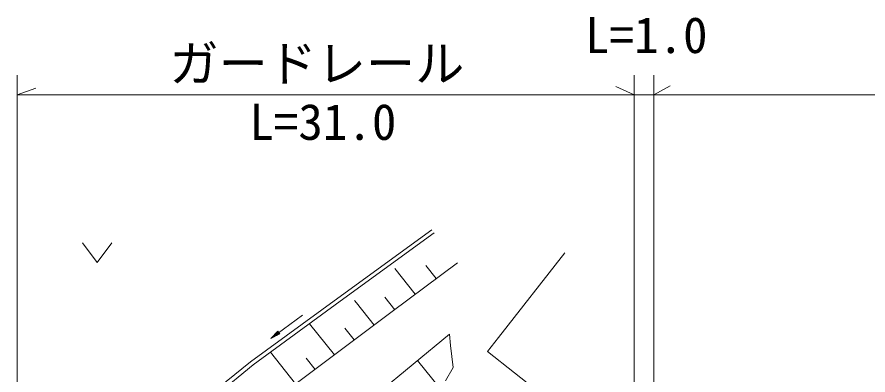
# Model space of a CAD drawing. Units: millimetres, scale not verified. Extents: x 40000 to 680000, y 20000 to 380000.
# Drawn here: x 212896 to 256186, y 327460 to 345661 of the extents above; entities that cross this region are included whole.
import ezdxf
from ezdxf.enums import TextEntityAlignment as Align

# ---------------------------------------------------------------- set-up
doc = ezdxf.new("R2010")
doc.units = ezdxf.units.MM
doc.header["$LTSCALE"] = 1000
doc.layers.add('M-BGD', color=7, linetype='Continuous', lineweight=13)
doc.layers.add('M-STR-HTXT', color=7, linetype='Continuous', lineweight=13)
doc.styles.add('ＭＳ ゴシック', font='')
doc.styles.get('ＭＳ ゴシック').set_extended_font_data('MS Gothic')

msp = doc.modelspace()

# ---------------------------------------------------------------- linework, layer by layer
at = {"layer": 'M-BGD'}
for p, q in [((229224, 331367), (233993, 334842)), ((234115, 334684), (229342, 331205)), ((216224, 334174), (216974, 333174)), ((216974, 333174), (217724, 334174)), ((237392, 329373), (240765, 333676)), ((235296, 333167), (231985, 330688)), ((234223, 332364), (233690, 333033)), ((233150, 331561), (232108, 332869)), ((229224, 331367), (224781, 328129)), ((224905, 327972), (229342, 331205)), ((230165, 331130), (230072, 331246)), ((232108, 330780), (231601, 331416)), ((231066, 329999), (230165, 331130)), ((225813, 329323), (227423, 330509)), ((231985, 330688), (226551, 326619)), ((229039, 328482), (227778, 330066)), ((225813, 329323), (226158, 329685)), ((225813, 329323), (226261, 329545)), ((225943, 329387), (225920, 329435)), ((225945, 329388), (225921, 329437)), ((225947, 329389), (225923, 329439)), ((225950, 329391), (225925, 329441)), ((225952, 329392), (225927, 329443)), ((225954, 329393), (225929, 329444)), ((225956, 329394), (225931, 329446)), ((225959, 329395), (225933, 329448)), ((225961, 329396), (225934, 329450)), ((225963, 329397), (225936, 329452)), ((225965, 329398), (225938, 329454)), ((225968, 329399), (225940, 329456)), ((225970, 329401), (225942, 329458)), ((225972, 329402), (225944, 329460)), ((225974, 329403), (225945, 329462)), ((225976, 329404), (225947, 329464)), ((225979, 329405), (225949, 329466)), ((225981, 329406), (225951, 329468)), ((225983, 329407), (225953, 329469)), ((225986, 329408), (225955, 329471)), ((225988, 329409), (225956, 329473)), ((225990, 329411), (225958, 329475)), ((225992, 329412), (225960, 329477)), ((225994, 329413), (225962, 329479)), ((225997, 329414), (225964, 329481)), ((225999, 329415), (225966, 329483)), ((226001, 329416), (225967, 329485)), ((226003, 329417), (225969, 329487)), ((226006, 329418), (225971, 329489)), ((226008, 329419), (225973, 329491)), ((226010, 329421), (225975, 329493)), ((226012, 329422), (225977, 329495)), ((226015, 329423), (225979, 329497)), ((226017, 329424), (225980, 329498)), ((226019, 329425), (225982, 329500)), ((226021, 329426), (225984, 329502)), ((226023, 329427), (225986, 329504)), ((226026, 329428), (225988, 329506)), ((226028, 329429), (225990, 329508)), ((226030, 329431), (225991, 329510)), ((226032, 329432), (225993, 329512)), ((226035, 329433), (225995, 329514)), ((226037, 329434), (225997, 329516)), ((226039, 329435), (225999, 329518)), ((226041, 329436), (226001, 329520)), ((226044, 329437), (226002, 329522)), ((226046, 329438), (226004, 329523)), ((226048, 329439), (226006, 329525)), ((226050, 329441), (226008, 329527)), ((226053, 329442), (226010, 329529)), ((226055, 329443), (226012, 329531)), ((226057, 329444), (226014, 329533)), ((226059, 329445), (226015, 329535)), ((226062, 329446), (226017, 329537)), ((226064, 329447), (226019, 329539)), ((226066, 329448), (226021, 329541)), ((226068, 329449), (226023, 329543)), ((226071, 329451), (226025, 329545)), ((226073, 329452), (226026, 329547)), ((226075, 329453), (226028, 329549)), ((226077, 329454), (226030, 329551)), ((226079, 329455), (226032, 329552)), ((226082, 329456), (226034, 329554)), ((226084, 329457), (226036, 329556)), ((226086, 329458), (226037, 329558)), ((226089, 329459), (226039, 329560)), ((226091, 329461), (226041, 329562)), ((226093, 329462), (226043, 329564)), ((226095, 329463), (226045, 329566)), ((226097, 329464), (226047, 329568)), ((226100, 329465), (226048, 329570)), ((226102, 329466), (226050, 329572)), ((226104, 329467), (226052, 329574)), ((226106, 329468), (226054, 329576)), ((226109, 329469), (226056, 329578)), ((226111, 329471), (226058, 329579)), ((226113, 329472), (226059, 329581)), ((226115, 329473), (226061, 329583)), ((226118, 329474), (226063, 329585)), ((226120, 329475), (226065, 329587)), ((226122, 329476), (226067, 329589)), ((226124, 329477), (226069, 329591)), ((226127, 329478), (226070, 329593)), ((226129, 329479), (226072, 329595)), ((226131, 329481), (226074, 329597)), ((226133, 329482), (226076, 329599)), ((226136, 329483), (226078, 329601)), ((226138, 329484), (226080, 329603)), ((226140, 329485), (226082, 329605)), ((226142, 329486), (226083, 329606)), ((226144, 329487), (226085, 329608)), ((226147, 329488), (226087, 329610)), ((226149, 329489), (226089, 329612)), ((226151, 329490), (226091, 329614)), ((226153, 329492), (226093, 329616)), ((226156, 329493), (226094, 329618)), ((226158, 329494), (226096, 329620)), ((226160, 329495), (226098, 329622)), ((226162, 329496), (226100, 329624)), ((226165, 329497), (226102, 329626)), ((226167, 329498), (226104, 329628)), ((226169, 329499), (226105, 329630)), ((226171, 329501), (226107, 329632)), ((226174, 329502), (226109, 329634)), ((226176, 329503), (226111, 329636)), ((226178, 329504), (226113, 329637)), ((226180, 329505), (226115, 329639)), ((226183, 329506), (226117, 329641)), ((226185, 329507), (226118, 329643)), ((226187, 329508), (226120, 329645)), ((226189, 329509), (226122, 329647)), ((226192, 329511), (226124, 329649)), ((226194, 329512), (226126, 329651)), ((226196, 329513), (226127, 329653)), ((226198, 329514), (226129, 329655)), ((226200, 329515), (226131, 329657)), ((226203, 329516), (226133, 329659)), ((226205, 329517), (226135, 329661)), ((226207, 329518), (226137, 329662)), ((226209, 329519), (226139, 329664)), ((226212, 329520), (226140, 329666)), ((226214, 329522), (226142, 329668)), ((226216, 329523), (226144, 329670)), ((226218, 329524), (226146, 329672)), ((226221, 329525), (226148, 329674)), ((226223, 329526), (226150, 329676)), ((226225, 329527), (226152, 329678)), ((226227, 329528), (226153, 329680)), ((226230, 329529), (226155, 329682)), ((226232, 329530), (226157, 329684)), ((226158, 329685), (226261, 329545)), ((226234, 329532), (226162, 329679)), ((226236, 329533), (226170, 329668)), ((226239, 329534), (226178, 329657)), ((226241, 329535), (226187, 329646)), ((226243, 329536), (226195, 329635)), ((226245, 329537), (226203, 329623)), ((226247, 329538), (226211, 329612)), ((226250, 329539), (226220, 329601)), ((226252, 329541), (226228, 329590)), ((226254, 329542), (226236, 329579)), ((226256, 329543), (226244, 329567)), ((226259, 329544), (226253, 329556)), ((229071, 324751), (234903, 329532)), ((230052, 329241), (229571, 329846)), ((234903, 329532), (234953, 328958)), ((225817, 329325), (225817, 329327)), ((225820, 329326), (225818, 329329)), ((225822, 329327), (225820, 329331)), ((225824, 329328), (225822, 329332)), ((225826, 329329), (225824, 329334)), ((225829, 329331), (225826, 329336)), ((225831, 329332), (225828, 329338)), ((225833, 329333), (225829, 329340)), ((225835, 329334), (225831, 329342)), ((225838, 329335), (225833, 329344)), ((225840, 329336), (225835, 329346)), ((225842, 329337), (225837, 329348)), ((225844, 329338), (225839, 329350)), ((225847, 329340), (225841, 329352)), ((225849, 329341), (225842, 329354)), ((225851, 329342), (225844, 329356)), ((225853, 329343), (225846, 329358)), ((225856, 329344), (225848, 329360)), ((225858, 329345), (225850, 329361)), ((225860, 329346), (225852, 329363)), ((225862, 329347), (225853, 329365)), ((225864, 329348), (225855, 329367)), ((225867, 329349), (225857, 329369)), ((225869, 329351), (225859, 329371)), ((225871, 329352), (225861, 329373)), ((225873, 329353), (225863, 329375)), ((225876, 329354), (225864, 329377)), ((225878, 329355), (225866, 329379)), ((225880, 329356), (225868, 329381)), ((225882, 329357), (225870, 329383)), ((225885, 329358), (225872, 329385)), ((225887, 329359), (225874, 329387)), ((225889, 329361), (225876, 329388)), ((225891, 329362), (225877, 329390)), ((225894, 329363), (225879, 329392)), ((225896, 329364), (225881, 329394)), ((225898, 329365), (225883, 329396)), ((225900, 329366), (225885, 329398)), ((225903, 329367), (225887, 329400)), ((225905, 329368), (225888, 329402)), ((225907, 329369), (225890, 329404)), ((225909, 329371), (225892, 329406)), ((225912, 329372), (225894, 329408)), ((225914, 329373), (225896, 329410)), ((225916, 329374), (225898, 329412)), ((225918, 329375), (225899, 329413)), ((225920, 329376), (225901, 329415)), ((225923, 329377), (225903, 329417)), ((225925, 329378), (225905, 329419)), ((225927, 329380), (225907, 329421)), ((225929, 329381), (225909, 329423)), ((225932, 329382), (225910, 329425)), ((225934, 329383), (225912, 329427)), ((225936, 329384), (225914, 329429)), ((225938, 329385), (225916, 329431)), ((225941, 329386), (225918, 329433)), ((236824, 328648), (237392, 329373)), ((227070, 327008), (225789, 328616)), ((234953, 328958), (235086, 327841)), ((236824, 328648), (240388, 325855)), ((228055, 327745), (227597, 328319)), ((233268, 328192), (234398, 326791)), ((224781, 328129), (221215, 325276)), ((224905, 327972), (221371, 325098)), ((235086, 327841), (234691, 327158))]:
    msp.add_line(p, q, dxfattribs=at)
at = {"layer": 'M-STR-HTXT'}
for p, q in [((212896, 308425), (212896, 342701)), ((244292, 305009), (244292, 342701)), ((245292, 305009), (245292, 342701)), ((212896, 341701), (213852, 342042)), ((244292, 341701), (243352, 342128)), ((245292, 341701), (246120, 342162)), ((244292, 341701), (212896, 341701)), ((244292, 341701), (288397, 341701))]:
    msp.add_line(p, q, dxfattribs=at)

# ---------------------------------------------------------------- texts
at = {"layer": 'M-STR-HTXT', "style": 'ＭＳ ゴシック'}
for s, p in [('L=1.0', (244907, 343278)), ('ガードレール', (228148, 341831)), ('L=31.0', (228456, 338865))]:
    msp.add_text(s, height=1833, dxfattribs=at).set_placement(p, align=Align.BOTTOM_CENTER)

doc.saveas('drawing.dxf')
